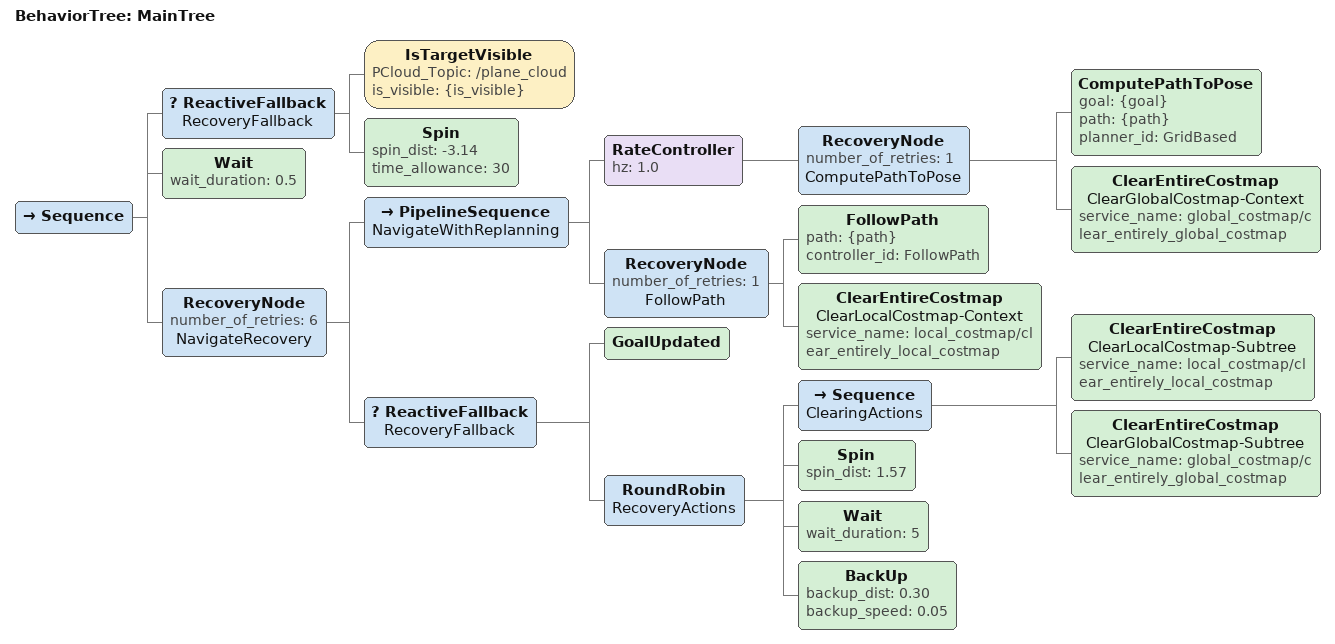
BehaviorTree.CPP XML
<root main_tree_to_execute="MainTree">
  <BehaviorTree ID="MainTree">
  <Sequence>
    <ReactiveFallback name="RecoveryFallback">
            <IsTargetVisible
              PCloud_Topic="/plane_cloud"
              is_visible="{is_visible}"/>
              <Spin spin_dist="-3.14" time_allowance="30"/>
    </ReactiveFallback>
    <Wait wait_duration = "0.5"/>
    <RecoveryNode number_of_retries="6" name="NavigateRecovery">
        <PipelineSequence name="NavigateWithReplanning">
          <RateController hz="1.0">
            <RecoveryNode number_of_retries="1" name="ComputePathToPose">
              <ComputePathToPose goal="{goal}" path="{path}" planner_id="GridBased"/>
              <ClearEntireCostmap name="ClearGlobalCostmap-Context" service_name="global_costmap/clear_entirely_global_costmap"/>
            </RecoveryNode>
          </RateController>
          <RecoveryNode number_of_retries="1" name="FollowPath">
            <FollowPath path="{path}" controller_id="FollowPath"/>
            <ClearEntireCostmap name="ClearLocalCostmap-Context" service_name="local_costmap/clear_entirely_local_costmap"/>
          </RecoveryNode>
        </PipelineSequence>
        <ReactiveFallback name="RecoveryFallback">
          <GoalUpdated/>
          <RoundRobin name="RecoveryActions">
            <Sequence name="ClearingActions">
              <ClearEntireCostmap name="ClearLocalCostmap-Subtree" service_name="local_costmap/clear_entirely_local_costmap"/>
              <ClearEntireCostmap name="ClearGlobalCostmap-Subtree" service_name="global_costmap/clear_entirely_global_costmap"/>
            </Sequence>
            <Spin spin_dist="1.57"/>
            <Wait wait_duration="5"/>
            <BackUp backup_dist="0.30" backup_speed="0.05"/>
          </RoundRobin>
        </ReactiveFallback>
      </RecoveryNode>
    </Sequence>
  </BehaviorTree>

</root>
